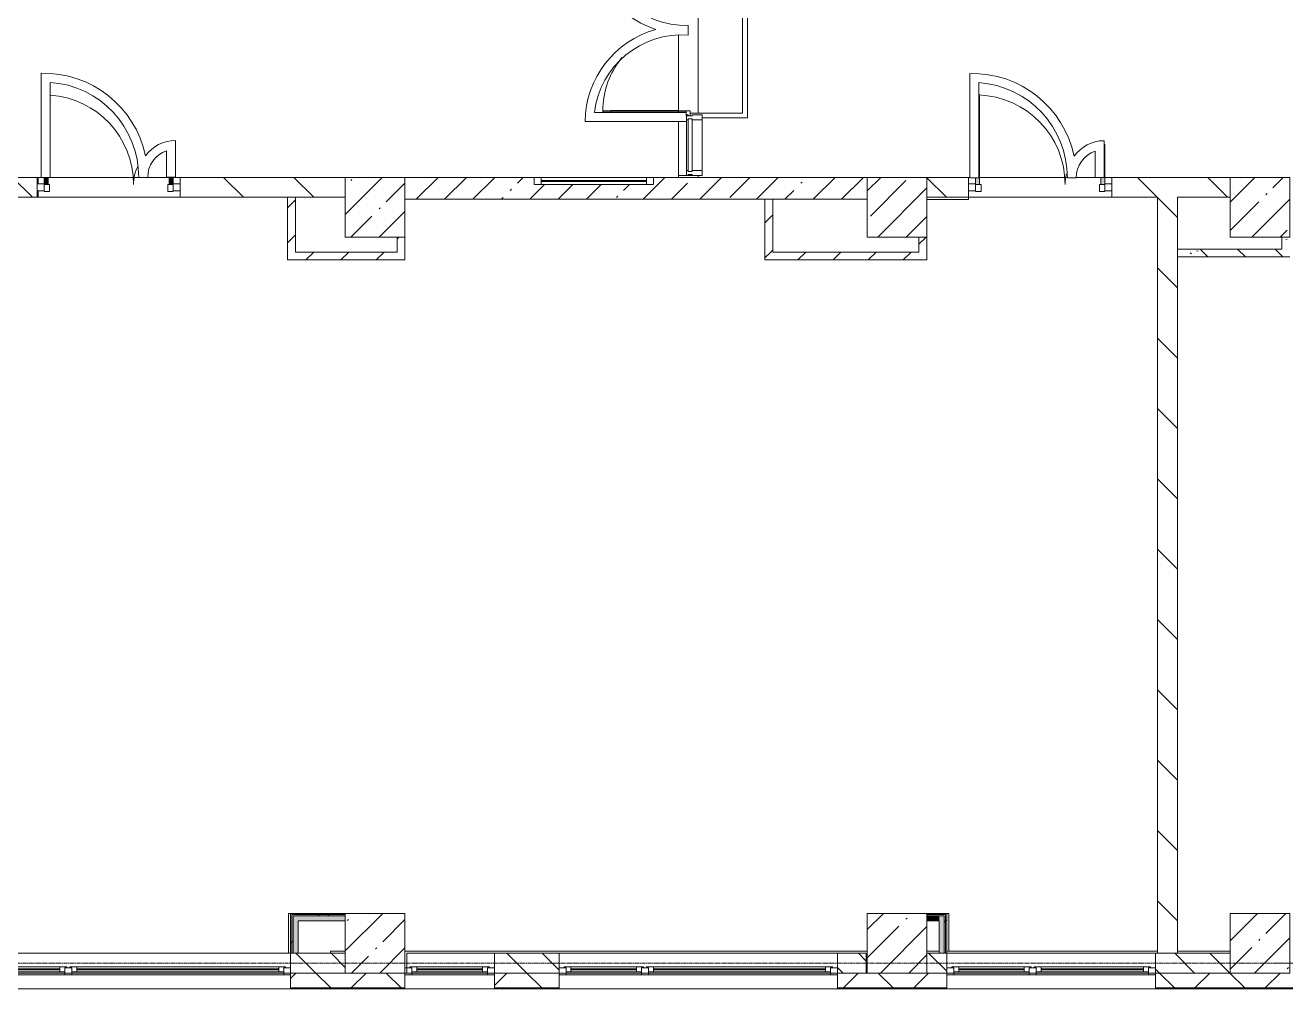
# Model space of a CAD drawing. Header units: millimetres. Extents: x 34897 to 231692, y -8553 to 29000.
# Drawn here: x 118122 to 130802, y -258 to 9430 of the extents above; entities that cross this region are included whole.
import ezdxf

# ---------------------------------------------------------------- set-up
doc = ezdxf.new("R2010")
doc.units = ezdxf.units.MM
doc.linetypes.add('Осевая', pattern=[31.75, 6.35, -4.7625, 15.875, -4.7625])
for name, color, linetype, lineweight, true_color in [('A-DETL-GENF-3', 7, 'Continuous', 5, 0xe2e2e2), ('A-DETL-GENF-4', 7, 'Continuous', 5, 0xaaaaaa), ('A-DOOR-1', 7, 'Continuous', 5, 0xaaaaaa), ('A-DOOR-2', 7, 'Continuous', 5, 0xe2e2e2), ('A-FLOR-1', 7, 'Continuous', 5, 0xaaaaaa), ('I-WALL-2', 7, 'Continuous', 5, 0xe7e7e7), ('I-WALL-3', 7, 'Continuous', 9, 0xe7e7e7), ('I-WALL-6', 7, 'Continuous', 5, 0x787878)]:
    doc.layers.add(name, color=color, linetype=linetype, lineweight=lineweight, true_color=true_color)
for name, color, linetype, lineweight in [('A-GLAZ-2', 7, 'Continuous', 5), ('A-GLAZ-CURT-2', 7, 'Continuous', 5), ('A-GLAZ-CWMG-2', 7, 'Continuous', 5), ('A-WALL', 7, 'Continuous', 9), ('A-WALL-3', 7, 'Continuous', 5), ('I-WALL-4', 7, 'Continuous', 5), ('S-COLS-3', 7, 'Continuous', 5), ('Оси', 7, 'Continuous', 9), ('Оси-2', 7, 'Осевая', 9)]:
    doc.layers.add(name, color=color, linetype=linetype, lineweight=lineweight)
pattern_1 = [(135, (104681.5, 0), (-353.553, -353.553), [])]
pattern_2 = [(45, (104681.52, 0), (-176.7767, 176.7767), [])]
pattern_3 = [(135, (104681.52, 0), (-176.7767, -176.7767), [])]
pattern_4 = [(45, (104681.5, 0), (-285.123, 285.123), []), (45, (104966.64, 0), (-285.123, 285.123), [504.031, -100.806, 16.764, -84.042])]
pattern_5 = [(135, (104681.5, 0), (-377.171, -377.171), [533.4, -88.9, 17.78, -88.9]), (135, (104681.5, 376.94), (-377.171, -377.171), []), (50, (104681.5, 0), (637.645, -55.787), [66.675, -733.425]), (355, (104681.5, 0), (-123.35, 668.7), [53.34, -586.74]), (100.451, (104734.65, -4.65), (514.299, 612.908), [56.665, -623.315]), (46.184, (104681.5, 177.8), (948.776, -147.15), [100.012, -1100.137]), (96.636, (104760.6, 165.5), (830.91, 865.997), [84.998, -934.973]), (351.184, (104681.5, 177.8), (830.918, 865.988), [80.01, -880.11]), (21, (104770.4, 133.35), (530.651, -357.928), [66.675, -733.425]), (326, (104770.4, 133.35), (216.308, 644.658), [53.34, -586.74]), (71.451, (104814.64, 103.5), (746.96, 286.724), [56.665, -623.315]), (37.5, (104681.52, 0), (10.8105, 295.9426), [16.764, -562.864, 16.764, -578.866, -588.962]), (37.5, (104681.52, 0), (10.8105, 295.9426), [-1175.258, 16.764, -572.198]), (7.5, (104681.52, 0), (233.869, 350.6318), [16.764, -322.834, 16.764, -549.529, -224.472]), (7.5, (104681.52, 0), (233.869, 350.6318), [-905.891, 16.764, -207.708]), (327.5, (104483.27, 0), (474.5678, -20.0513), [16.764, -205.486, 16.764, -676.656, -920.115]), (327.5, (104483.27, 0), (474.5678, -20.0513), [-915.67, 16.764, -903.351]), (317.5, (104394.37, 0), (518.452, 88.9934), [16.764, -272.161, 16.764, -443.738, -653.415]), (317.5, (104394.37, 0), (518.452, 88.9934), [-749.427, 16.764, -636.651])]
pattern_6 = [(45, (104681.5, 0), (-530.33, 530.33), []), (135, (104681.5, 0), (-530.33, -530.33), [])]

# ---------------------------------------------------------------- blocks, each defined once
blk = doc.blocks.new('BSC_Колонна _Прямоугольная - 600х600-V48-2_10_2_птичка')
at = {"layer": 'S-COLS-3'}
h = blk.add_hatch(dxfattribs=at)
h.set_pattern_fill('FP_80', color=256, style=0, pattern_type=2)
h.set_pattern_definition([(45, (-25860, -200), (-285.123, 285.123), []), (45, (-25574.88, -200), (-285.123, 285.123), [504.031, -100.806, 16.764, -84.042])])
h.paths.add_polyline_path([(-105, -300), (300, -300), (300, 300), (-300, 300), (-300, -300)])
for p, q in [((300, 300), (-300, 300)), ((-300, 300), (-300, -300)), ((300, -300), (300, 300)), ((-300, -300), (300, -300))]:
    blk.add_line(p, q, dxfattribs=at)
blk = doc.blocks.new('BSC_Колонна _Прямоугольная - 600х600-V61-2_10_2_птичка')
at = {"layer": 'S-COLS-3'}
h = blk.add_hatch(dxfattribs=at)
h.set_pattern_fill('FP_97', color=256, style=0, pattern_type=2)
h.set_pattern_definition([(45, (-25860, -7600), (-285.123, 285.123), []), (45, (-25574.88, -7600), (-285.123, 285.123), [504.031, -100.806, 16.764, -84.042])])
h.paths.add_polyline_path([(-300, -300), (300, -300), (300, 300), (-300, 300), (-300, 150)])
for p, q in [((300, 300), (-300, 300)), ((-300, 300), (-300, -300)), ((300, -300), (300, 300)), ((-300, -300), (300, -300))]:
    blk.add_line(p, q, dxfattribs=at)
blk = doc.blocks.new('120_Окно_СКБ_2Ст - 120_Окно_СКБ_2Ст 2800х2500_створка_-22445922-2_10_2_птичка')
at = {"layer": 'A-GLAZ-2'}
for p, q in [((-1400, -127), (-1400, -57)), ((-1400, -57), (-1330, -57)), ((1400, -57), (-1400, -57)), ((-1330, -57), (-1330, -127)), ((500, -87), (-1330, -87)), ((-1330, -87), (-1330, -127)), ((-1280, -137), (-1280, -87)), ((-1280, -107), (450, -107)), ((450, -117), (-1280, -117)), ((450, -137), (450, -87)), ((500, -127), (500, -57)), ((500, -57), (570, -57)), ((500, -127), (500, -87)), ((570, -57), (570, -127)), ((1330, -87), (570, -87)), ((570, -87), (570, -127)), ((620, -137), (620, -87)), ((620, -107), (1280, -107)), ((1280, -117), (620, -117)), ((1280, -137), (1280, -87)), ((1330, -127), (1330, -57)), ((1330, -57), (1400, -57)), ((1330, -127), (1330, -87)), ((1400, -57), (1400, -127)), ((-1330, -127), (-1400, -127)), ((-1400, -127), (-1350, -127)), ((-1330, -127), (-1350, -127)), ((-1350, -127), (-1350, -137)), ((-1350, -137), (520, -137)), ((520, -137), (-1350, -137)), ((570, -127), (500, -127)), ((520, -127), (500, -127)), ((520, -127), (550, -127)), ((520, -137), (520, -127)), ((570, -127), (550, -127)), ((550, -127), (550, -137)), ((550, -137), (1350, -137)), ((1350, -137), (550, -137)), ((1400, -127), (1330, -127)), ((1350, -127), (1330, -127)), ((1350, -127), (1400, -127)), ((1350, -137), (1350, -127))]:
    blk.add_line(p, q, dxfattribs=at)
blk = doc.blocks.new('120_Окно_СКБ_2Ст - 120_Окно_СКБ_2Ст 3100х2500 _мал_створка слева_ 2-22446355-2_10_2_птичка')
at = {"layer": 'A-GLAZ-2'}
for p, q in [((-1550, -127), (-1550, -57)), ((-1550, -57), (-1480, -57)), ((1550, -57), (-1550, -57)), ((-1480, -57), (-1480, -127)), ((650, -87), (-1480, -87)), ((-1480, -87), (-1480, -127)), ((-1430, -137), (-1430, -87)), ((-1430, -107), (600, -107)), ((600, -117), (-1430, -117)), ((600, -137), (600, -87)), ((650, -127), (650, -57)), ((650, -57), (720, -57)), ((650, -127), (650, -87)), ((720, -57), (720, -127)), ((1480, -87), (720, -87)), ((720, -87), (720, -127)), ((770, -137), (770, -87)), ((770, -107), (1430, -107)), ((1430, -117), (770, -117)), ((1430, -137), (1430, -87)), ((1480, -127), (1480, -57)), ((1480, -57), (1550, -57)), ((1480, -127), (1480, -87)), ((1550, -57), (1550, -127)), ((-1480, -127), (-1550, -127)), ((-1550, -127), (-1500, -127)), ((-1480, -127), (-1500, -127)), ((-1500, -127), (-1500, -137)), ((-1500, -137), (670, -137)), ((670, -137), (-1500, -137)), ((720, -127), (650, -127)), ((670, -127), (650, -127)), ((670, -127), (700, -127)), ((670, -137), (670, -127)), ((720, -127), (700, -127)), ((700, -127), (700, -137)), ((700, -137), (1500, -137)), ((1500, -137), (700, -137)), ((1550, -127), (1480, -127)), ((1500, -127), (1480, -127)), ((1500, -127), (1550, -127)), ((1500, -137), (1500, -127))]:
    blk.add_line(p, q, dxfattribs=at)
blk = doc.blocks.new('120_Окно_СКБ_1Ст - 120_Окно_СКБ_1Ст 900х2500_h_-V91-2_10_2_птичка')
at = {"layer": 'A-GLAZ-2'}
for p, q in [((-450, -127), (-450, -57)), ((-450, -57), (-380, -57)), ((450, -57), (-450, -57)), ((-380, -57), (-380, -127)), ((380, -87), (-380, -87)), ((-380, -87), (-380, -127)), ((-330, -137), (-330, -87)), ((-330, -107), (330, -107)), ((330, -117), (-330, -117)), ((330, -137), (330, -87)), ((380, -127), (380, -57)), ((380, -57), (450, -57)), ((380, -127), (380, -87)), ((450, -57), (450, -127)), ((-380, -127), (-450, -127)), ((-450, -127), (-400, -127)), ((-380, -127), (-400, -127)), ((-400, -127), (-400, -137)), ((-400, -137), (400, -137)), ((400, -137), (-400, -137)), ((450, -127), (380, -127)), ((400, -127), (380, -127)), ((400, -127), (450, -127)), ((400, -137), (400, -127))]:
    blk.add_line(p, q, dxfattribs=at)
blk = doc.blocks.new('120_Окно_СКБ_2Ст - 120_Окно_СКБ_2Ст 2100х2400 _мал створка справа_-22446225-2_10_2_птичка')
at = {"layer": 'A-GLAZ-2'}
for p, q in [((-1050, -127), (-1050, -57)), ((-1050, -57), (-980, -57)), ((1050, -57), (-1050, -57)), ((-980, -57), (-980, -127)), ((150, -87), (-980, -87)), ((-980, -87), (-980, -127)), ((-930, -137), (-930, -87)), ((-930, -107), (100, -107)), ((100, -117), (-930, -117)), ((100, -137), (100, -87)), ((150, -127), (150, -57)), ((150, -57), (220, -57)), ((150, -127), (150, -87)), ((220, -57), (220, -127)), ((980, -87), (220, -87)), ((220, -87), (220, -127)), ((270, -137), (270, -87)), ((270, -107), (930, -107)), ((930, -117), (270, -117)), ((930, -137), (930, -87)), ((980, -127), (980, -57)), ((980, -57), (1050, -57)), ((980, -127), (980, -87)), ((1050, -57), (1050, -127)), ((-980, -127), (-1050, -127)), ((-1050, -127), (-1000, -127)), ((-980, -127), (-1000, -127)), ((-1000, -127), (-1000, -137)), ((-1000, -137), (170, -137)), ((170, -137), (-1000, -137)), ((220, -127), (150, -127)), ((170, -127), (150, -127)), ((170, -127), (200, -127)), ((170, -137), (170, -127)), ((220, -127), (200, -127)), ((200, -127), (200, -137)), ((200, -137), (1000, -137)), ((1000, -137), (200, -137)), ((1050, -127), (980, -127)), ((1000, -127), (980, -127)), ((1000, -127), (1050, -127)), ((1000, -137), (1000, -127))]:
    blk.add_line(p, q, dxfattribs=at)
blk = doc.blocks.new('BSC_Колонна _Прямоугольная - 600х600-V155-2_10_2_птичка')
at = {"layer": 'S-COLS-3'}
h = blk.add_hatch(dxfattribs=at)
h.set_pattern_fill('FP_185', color=256, style=0, pattern_type=2)
h.set_pattern_definition([(45, (-22210, -7600), (-285.123, 285.123), []), (45, (-21924.88, -7600), (-285.123, 285.123), [504.031, -100.806, 16.764, -84.042])])
h.paths.add_polyline_path([(-300, -300), (300, -300), (300, 300), (-300, 300)])
for p, q in [((300, 300), (-300, 300)), ((-300, 300), (-300, -300)), ((300, -300), (300, 300)), ((-300, -300), (300, -300))]:
    blk.add_line(p, q, dxfattribs=at)
blk = doc.blocks.new('BSC_Колонна _Прямоугольная - 600х600-V156-2_10_2_птичка')
at = {"layer": 'S-COLS-3'}
h = blk.add_hatch(dxfattribs=at)
h.set_pattern_fill('FP_186', color=256, style=0, pattern_type=2)
h.set_pattern_definition([(45, (-22210, -200), (-285.123, 285.123), []), (45, (-21924.88, -200), (-285.123, 285.123), [504.031, -100.806, 16.764, -84.042])])
h.paths.add_polyline_path([(-165, -300), (300, -300), (300, 300), (-300, 300), (-300, -300)])
for p, q in [((300, 300), (-300, 300)), ((-300, 300), (-300, -300)), ((300, -300), (300, 300)), ((-300, -300), (300, -300))]:
    blk.add_line(p, q, dxfattribs=at)
blk = doc.blocks.new('BSC_Колонна _Прямоугольная - 600х600-V167-2_10_2_птичка')
at = {"layer": 'S-COLS-3'}
h = blk.add_hatch(dxfattribs=at)
h.set_pattern_fill('FP_196', color=256, style=0, pattern_type=2)
h.set_pattern_definition([(45, (-16960, -7600), (-285.123, 285.123), []), (45, (-16674.88, -7600), (-285.123, 285.123), [504.031, -100.806, 16.764, -84.042])])
h.paths.add_polyline_path([(-300, -300), (300, -300), (300, 300), (-300, 300), (-300, 150)])
for p, q in [((300, 300), (-300, 300)), ((-300, 300), (-300, -300)), ((300, -300), (300, 300)), ((-300, -300), (300, -300))]:
    blk.add_line(p, q, dxfattribs=at)
blk = doc.blocks.new('Прямоугольный импост - 50 x 70 мм-31927764-2_10_2_птичка')
at = {"layer": 'A-GLAZ-CWMG-2'}
for p, q in [((-70, 35), (0, 35)), ((-70, -35), (-70, 35)), ((0, 35), (0, -35)), ((0, -35), (-70, -35))]:
    blk.add_line(p, q, dxfattribs=at)
blk = doc.blocks.new('Дверь_Витражная_остекление_ - ДВН_ДАО_Главный вход_1200 в свету Д-22 _п_-31928779-2_10_2_птичка')
at = {"layer": 'A-DOOR-2'}
for points in [[(-610, 30), (-610, 100), (-650, 100), (-650, 30)], [(650, 30), (650, 103), (610, 103), (610, 30)]]:
    blk.add_hatch(color=256, dxfattribs=at).paths.add_polyline_path(points)
at = {"layer": 'A-DETL-GENF-4'}
for p, q in [((-650, 100), (-650, 35)), ((-650, 30), (-610, 30)), ((-595, 30), (-650, 30)), ((-610, 30), (-610, 100)), ((-595, -40), (-595, 30)), ((595, -40), (595, 30)), ((595, 30), (650, 30)), ((610, 103), (610, 30)), ((610, 30), (650, 30)), ((650, 35), (650, 103)), ((-650, -40), (-595, -40)), ((650, -40), (595, -40))]:
    blk.add_line(p, q, dxfattribs=at)
at = {"layer": 'A-DOOR-1'}
for p, q in [((-650, 100), (-650, 35)), ((650, 103), (650, 35))]:
    blk.add_line(p, q, dxfattribs=at)
for centre, radius, start, end in [((-650, 30), 900, 360, 86.0972), ((650, 30), 400, 153.3442, 180)]:
    blk.add_arc(centre, radius, start, end, dxfattribs=at)
blk = doc.blocks.new('Прямоугольный импост - 50 x 70 мм-31701779-2_10_2_птичка')
at = {"layer": 'A-GLAZ-CWMG-2'}
for p, q in [((0, 35), (-70, 35)), ((-70, 35), (-70, -35)), ((0, -35), (0, 35)), ((-70, -35), (0, -35))]:
    blk.add_line(p, q, dxfattribs=at)
blk = doc.blocks.new('Дверь_Витражная_остекление_ - ДВН_ДАО_Главный вход_1200 в свету Д-22 _п_-V196-2_10_2_птичка')
at = {"layer": 'A-DOOR-2'}
for points in [[(-619, 30), (-610, 30), (-610, 930), (-619, 930), (-619, 97), (-650, 97), (-650, 30)], [(642, 30), (650, 35), (650, 430), (642, 430), (642, 100), (610, 100), (610, 30)]]:
    blk.add_hatch(color=256, dxfattribs=at).paths.add_polyline_path(points)
at = {"layer": 'A-DETL-GENF-4'}
for p, q in [((-610, 930), (-619, 930)), ((-610, 30), (-610, 930)), ((650, 430), (642, 430)), ((650, 35), (650, 430)), ((-650, 97), (-650, 35)), ((-650, 30), (-610, 30)), ((-595, 30), (-650, 30)), ((-595, -40), (-595, 30)), ((595, -40), (595, 30)), ((595, 30), (650, 30)), ((610, 100), (610, 30)), ((610, 30), (650, 30)), ((-650, -40), (-595, -40)), ((650, -40), (595, -40))]:
    blk.add_line(p, q, dxfattribs=at)
at = {"layer": 'A-DOOR-1'}
for p, q in [((650, 430), (650, 35)), ((-650, 97), (-650, 35))]:
    blk.add_line(p, q, dxfattribs=at)
for centre, radius, start, end in [((-650, 30), 900, 360, 87.9985), ((650, 30), 400, 90, 91.1759), ((650, 30), 400, 164.4599, 180)]:
    blk.add_arc(centre, radius, start, end, dxfattribs=at)
blk = doc.blocks.new('Прямоугольный импост - Импост структурный с накладкой - 160мм Темный-30756008-2_10_2_птичка')
at = {"layer": 'A-GLAZ-CWMG-2'}
for p, q in [((-50, 0), (-50, 17)), ((-50, 17), (0, 17)), ((-40, 0), (-50, 0)), ((-40, -40), (-40, 0)), ((0, 0), (-10, 0)), ((-10, 0), (-10, -40)), ((0, 17), (0, 0)), ((-50, -140), (-50, -40)), ((-50, -40), (-40, -40)), ((-10, -40), (0, -40)), ((0, -40), (0, -140)), ((0, -140), (-50, -140))]:
    blk.add_line(p, q, dxfattribs=at)
blk = doc.blocks.new('Системная панель - Стекло - 40мм-32387061-2_10_2_птичка')
at = {"layer": 'A-GLAZ-CURT-2'}
for p, q in [((265, 40), (-265, 40)), ((-265, 40), (-265, 0)), ((-265, 0), (265, 0)), ((265, 0), (265, 40))]:
    blk.add_line(p, q, dxfattribs=at)
blk = doc.blocks.new('Прямоугольный импост - Импост структурный с накладкой - 160мм Темный-32387059-2_10_2_птичка')
at = {"layer": 'A-GLAZ-CWMG-2'}
for p, q in [((20093, 7970), (20093, 8480)), ((20250, 7970), (20250, 8480))]:
    blk.add_line(p, q, dxfattribs=at)
blk = doc.blocks.new('Прямоугольный импост - Импост структурный с накладкой - 160мм Темный-30755591-2_10_2_птичка')
at = {"layer": 'A-GLAZ-CWMG-2'}
for p, q in [((-25, 0), (-25, 17)), ((-25, 17), (25, 17)), ((-15, 0), (-25, 0)), ((-15, -40), (-15, 0)), ((25, 0), (15, 0)), ((15, 0), (15, -40)), ((25, 17), (25, 0)), ((-25, -140), (-25, -40)), ((-25, -40), (-15, -40)), ((15, -40), (25, -40)), ((25, -40), (25, -140)), ((25, -140), (-25, -140))]:
    blk.add_line(p, q, dxfattribs=at)
blk = doc.blocks.new('Дверь_Витражная_остекление_ - ВВ-16 остекление-32390142-2_10_2_птичка')
at = {"layer": 'A-DETL-GENF-3'}
for points in [[(-788, -20), (-833, -20), (-833, -845), (-788, -845), (-788, -56)], [(850, -860), (850, -20), (837, -20), (837, -860)]]:
    blk.add_hatch(color=256, dxfattribs=at).paths.add_polyline_path(points)
at = {"layer": 'A-DETL-GENF-4'}
for p, q in [((-788, -20), (-833, -20)), ((-833, -845), (-833, -20)), ((-788, -20), (-833, -20)), ((-833, -20), (-833, -845)), ((-833, -100), (-788, -100)), ((-823, -765), (-823, -100)), ((-788, -845), (-788, -20)), ((-788, -845), (-788, -20)), ((-779, -765), (-779, -100)), ((829, -780), (829, -100)), ((837, -860), (837, -20)), ((837, -20), (837, -860)), ((850, -100), (837, -100)), ((-833, -765), (-788, -765)), ((-833, -845), (-788, -845)), ((-833, -845), (-788, -845)), ((850, -780), (837, -780)), ((850, -860), (837, -860)), ((837, -860), (850, -860))]:
    blk.add_line(p, q, dxfattribs=at)
at = {"layer": 'A-DOOR-1'}
for p, q in [((-883, 20), (-833, 20)), ((-883, -20), (-883, 20)), ((-833, 20), (-833, -20)), ((833, 20), (883, 20)), ((833, -20), (833, 20)), ((883, 20), (883, -20)), ((-833, -20), (-883, -20)), ((-833, -845), (-833, -20)), ((833, -860), (833, -20)), ((883, -20), (833, -20))]:
    blk.add_line(p, q, dxfattribs=at)
for centre, radius, start, end in [((-833, -20), 825, 329.8094, 332.2043), ((-833, -20), 825, 270, 322.6078), ((833, -20), 840, 230.3386, 232.9926), ((833, -20), 840, 234.0758, 270)]:
    blk.add_arc(centre, radius, start, end, dxfattribs=at)
blk = doc.blocks.new('120_Окно_СКБ_1Ст - 120_Окно_СКБ_1Ст 400х1200 EI30-V212-2_10_2_птичка')
at = {"layer": 'A-GLAZ-2'}
for p, q in [((-600, 40), (-600, 110)), ((-600, 110), (-530, 110)), ((600, 110), (-600, 110)), ((-530, 40), (-600, 40)), ((-600, 40), (600, 40)), ((-530, 110), (-530, 40)), ((530, 80), (-530, 80)), ((530, 70), (-530, 70)), ((530, 40), (530, 110)), ((530, 110), (600, 110)), ((600, 40), (530, 40)), ((600, 110), (600, 40))]:
    blk.add_line(p, q, dxfattribs=at)

msp = doc.modelspace()

# ---------------------------------------------------------------- hatches: boundary and pattern name
at = {"layer": 'A-WALL-3'}
h = msp.add_hatch(dxfattribs=at)
h.set_pattern_fill('FP_103', color=256, style=0, pattern_type=2)
h.set_pattern_definition(pattern_3)
h.paths.add_polyline_path([(121161.2, -100), (121341.5, -100), (121341.5, 100), (120791.5, 100), (120791.5, -100)])
h.paths.add_polyline_path([(117691.5, -100), (117691.5, 100), (117441.5, 100), (117441.5, -100), (117451.1, -100)])
h = msp.add_hatch(dxfattribs=at)
h.set_pattern_fill('FP_103', color=256, style=0, pattern_type=2)
h.set_pattern_definition(pattern_3)
h.paths.add_polyline_path([(126581.5, -100), (126581.5, 100), (126291.5, 100), (126291.5, -100)])
h.paths.add_polyline_path([(123491.5, -100), (123491.5, 100), (122841.5, 100), (122841.5, -100), (123016.2, -100)])
h = msp.add_hatch(dxfattribs=at)
h.set_pattern_fill('FP_103', color=256, style=0, pattern_type=2)
h.set_pattern_definition(pattern_3)
h.paths.add_polyline_path([(129491.5, -100), (130241.5, -100), (130241.5, 100), (129491.5, 100)])
h.paths.add_polyline_path([(127191.5, -100), (127391.5, -100), (127391.5, 100), (127191.5, 100)])
h = msp.add_hatch(dxfattribs=at)
h.set_pattern_fill('FP_93', color=256, style=0, pattern_type=2)
h.set_pattern_definition([(45, (104681.5, 0), (-353.5534, 353.5534), []), (135, (104681.5, 0), (-353.5534, -353.5534), [])])
h.paths.add_polyline_path([(137691.5, -250), (138551.5, -250), (138551.5, -100), (137691.5, -100)])
h.paths.add_polyline_path([(143441.5, -250), (143441.5, -100), (142671.5, -100), (142671.5, -250), (143421.7, -250)])
h.paths.add_polyline_path([(135591.5, -250), (135591.5, -100), (133891.3, -100), (133891.3, -250), (135537.7, -250)])
h.paths.add_polyline_path([(139451.5, -250), (140571.5, -250), (140571.5, -100), (139451.5, -100)])
h.paths.add_polyline_path([(131091.3, -250), (131091.3, -100), (129491.5, -100), (129491.5, -250), (130900.1, -250)])
h.paths.add_polyline_path([(123016.2, -250), (123491.5, -250), (123491.5, -100), (122841.5, -100), (122841.5, -250)])
h.paths.add_polyline_path([(126291.5, -250), (127391.5, -250), (127391.5, -100), (126291.5, -100)])
h.paths.add_polyline_path([(121624.9, -250), (121941.5, -250), (121941.5, -100), (120791.5, -100), (120791.5, -250), (121161.2, -250)])
h.paths.add_polyline_path([(117691.5, -250), (117691.5, -100), (116341.5, -100), (116341.5, -250), (117451.1, -250)])
h.paths.add_polyline_path([(112813.5, -250), (113241.5, -250), (113241.5, -100), (109311.5, -100), (109311.5, -250), (111886, -250)])
h.paths.add_polyline_path([(108411.5, -250), (108411.5, -100), (104421.5, -100), (104421.5, -250), (108175.9, -250)])
at = {"layer": 'I-WALL-2'}
for points in [[(121341.5, 425), (121341.5, 475), (120866.5, 475), (120866.5, 425), (121161.2, 425)], [(127316.5, 425), (127316.5, 475), (127191.5, 475), (127191.5, 425)], [(127316.5, 100), (127366.5, 100), (127366.5, 475), (127316.5, 475), (127316.5, 230.5)]]:
    msp.add_hatch(color=256, dxfattribs=at).paths.add_polyline_path(points)
at = {"layer": 'I-WALL-3'}
msp.add_hatch(color=256, dxfattribs=at).paths.add_polyline_path([(120816.5, 100), (120866.5, 100), (120866.5, 475), (120816.5, 475), (120816.5, 230.5)])
at = {"layer": 'I-WALL-4'}
h = msp.add_hatch(dxfattribs=at)
h.set_pattern_fill('FP_104', color=256, style=0, pattern_type=2)
h.set_pattern_definition(pattern_1)
h.paths.add_polyline_path([(114668.5, 7700), (116841.5, 7700), (116841.5, 7900), (116141.5, 7900), (116141.5, 7830), (115341.5, 7830), (115341.5, 7900), (112941.5, 7900), (112941.5, 7700), (113741, 7700)])
h.paths.add_polyline_path([(117451.1, 7700), (118241.4, 7700), (118241.4, 7900), (117441.5, 7900), (117441.5, 7700)])
h.paths.add_polyline_path([(111211.5, 7700), (112341.5, 7700), (112341.5, 7900), (111211.5, 7900), (111211.5, 7750.3)])
h.paths.add_polyline_path([(121341.5, 7700), (121341.5, 7900), (119681.4, 7900), (119681.4, 7700), (120841.5, 7700)])
h.paths.add_polyline_path([(108411.5, 7700), (108711.5, 7700), (108711.5, 7900), (108411.5, 7900), (108411.5, 7750.3)])
h = msp.add_hatch(dxfattribs=at)
h.set_pattern_fill('FP_101', color=256, style=0, pattern_type=2)
h.set_pattern_definition(pattern_4)
h.paths.add_polyline_path([(126591.5, 7680), (126591.5, 7900), (124441.5, 7900), (124441.5, 7830), (123241.5, 7830), (123241.5, 7900), (121941.5, 7900), (121941.5, 7680), (125798.8, 7680)])
h = msp.add_hatch(dxfattribs=at)
h.set_pattern_fill('FP_104', color=256, style=0, pattern_type=2)
h.set_pattern_definition(pattern_1)
h.paths.add_polyline_path([(129508.9, 7700), (130241.5, 7700), (130241.5, 7900), (129051.5, 7900), (129051.5, 7700)])
h.paths.add_polyline_path([(127191.5, 7700), (127611.5, 7700), (127611.5, 7900), (127191.5, 7900)])
h = msp.add_hatch(dxfattribs=at)
h.set_pattern_fill('FP_105', color=256, style=0, pattern_type=2)
h.set_pattern_definition(pattern_2)
h.paths.add_polyline_path([(120841.5, 7070), (120841.5, 7700), (120761.5, 7700), (120761.5, 7070)])
h = msp.add_hatch(dxfattribs=at)
h.set_pattern_fill('FP_105', color=256, style=0, pattern_type=2)
h.set_pattern_definition(pattern_2)
h.paths.add_polyline_path([(125641.5, 7150), (125641.5, 7680), (125561.5, 7680), (125561.5, 7150)])
h = msp.add_hatch(dxfattribs=at)
h.set_pattern_fill('FP_104', color=256, style=0, pattern_type=2)
h.set_pattern_definition(pattern_1)
h.paths.add_polyline_path([(129711.5, 100), (129711.5, 7700), (129511.5, 7700), (129511.5, 100)])
h = msp.add_hatch(dxfattribs=at)
h.set_pattern_fill('FP_105', color=256, style=0, pattern_type=2)
h.set_pattern_definition(pattern_2)
h.paths.add_polyline_path([(121941.5, 7150), (121941.5, 7300), (121861.5, 7300), (121861.5, 7150)])
h = msp.add_hatch(dxfattribs=at)
h.set_pattern_fill('FP_105', color=256, style=0, pattern_type=2)
h.set_pattern_definition(pattern_2)
h.paths.add_polyline_path([(127191.5, 7070), (127191.5, 7300), (127111.5, 7300), (127111.5, 7070)])
h = msp.add_hatch(dxfattribs=at)
h.set_pattern_fill('FP_105', color=256, style=0, pattern_type=2)
h.set_pattern_definition(pattern_2)
h.paths.add_polyline_path([(120841.5, 7070), (121941.5, 7070), (121941.5, 7150), (120841.5, 7150)])
h = msp.add_hatch(dxfattribs=at)
h.set_pattern_fill('FP_105', color=256, style=0, pattern_type=2)
h.set_pattern_definition(pattern_2)
h.paths.add_polyline_path([(127111.5, 7070), (127111.5, 7150), (125561.5, 7150), (125561.5, 7070), (125798.8, 7070)])
h = msp.add_hatch(dxfattribs=at)
h.set_pattern_fill('FP_205', color=256, style=0, pattern_type=2)
h.set_pattern_definition(pattern_6)
h.paths.add_polyline_path([(120791.5, 100), (120804, 100), (120804, 500), (120791.5, 500), (120791.5, 230.5)])
h = msp.add_hatch(dxfattribs=at)
h.set_pattern_fill('FP_205', color=256, style=0, pattern_type=2)
h.set_pattern_definition(pattern_6)
h.paths.add_polyline_path([(120804, 487.5), (121341.5, 487.5), (121341.5, 500), (120804, 500)])
h = msp.add_hatch(dxfattribs=at)
h.set_pattern_fill('FP_205', color=256, style=0, pattern_type=2)
h.set_pattern_definition(pattern_6)
h.paths.add_polyline_path([(120804, 100), (120816.5, 100), (120816.5, 487.5), (120804, 487.5), (120804, 230.5)])
h = msp.add_hatch(dxfattribs=at)
h.set_pattern_fill('FP_205', color=256, style=0, pattern_type=2)
h.set_pattern_definition(pattern_6)
h.paths.add_polyline_path([(120816.5, 475), (121341.5, 475), (121341.5, 487.5), (120816.5, 487.5)])
h = msp.add_hatch(dxfattribs=at)
h.set_pattern_fill('FP_205', color=256, style=0, pattern_type=2)
h.set_pattern_definition(pattern_6)
h.paths.add_polyline_path([(127366.5, 100), (127379, 100), (127379, 487.5), (127366.5, 487.5), (127366.5, 230.5)])
h = msp.add_hatch(dxfattribs=at)
h.set_pattern_fill('FP_205', color=256, style=0, pattern_type=2)
h.set_pattern_definition(pattern_6)
h.paths.add_polyline_path([(127379, 100), (127391.5, 100), (127391.5, 500), (127379, 500), (127379, 230.5)])
at = {"layer": 'I-WALL-6'}
h = msp.add_hatch(dxfattribs=at)
h.set_pattern_fill('FP_114', color=256, style=0, pattern_type=2)
h.set_pattern_definition(pattern_5)
h.paths.add_polyline_path([(130841.5, 7100), (130841.5, 7300), (130761.5, 7300), (130761.5, 7100)])
h = msp.add_hatch(dxfattribs=at)
h.set_pattern_fill('FP_114', color=256, style=0, pattern_type=2)
h.set_pattern_definition(pattern_5)
h.paths.add_polyline_path([(130761.5, 7100), (130761.5, 7180), (129711.5, 7180), (129711.5, 7100), (130436.4, 7100)])
at = {"layer": 'S-COLS-3'}
h = msp.add_hatch(dxfattribs=at)
h.set_pattern_fill('FP_101', color=256, style=0, pattern_type=2)
h.set_pattern_definition(pattern_4)
h.paths.add_polyline_path([(121341.5, -100), (121941.5, -100), (121941.5, 500), (121341.5, 500), (121341.5, 230.5)])

# ---------------------------------------------------------------- linework, layer by layer
at = {"layer": 'A-FLOR-1'}
for p, q in [((125336.5, 10278.9), (125336.5, 8547.4)), ((125386.5, 8497.4), (125386.5, 10328.9)), ((124791.5, 9329.4), (124791.5, 9428.1)), ((118281.7, 8947.6), (118281.7, 7900)), ((127622.4, 8944.6), (127622.4, 7897)), ((118371.7, 7900), (118371.7, 8855.9)), ((127712.4, 7897), (127712.4, 8852.9)), ((124771.5, 8553), (123848.8, 8553)), ((125336.5, 8547.4), (124811.5, 8547.4)), ((124931.5, 8497.4), (125386.5, 8497.4)), ((123753.2, 8463), (124774.5, 8463)), ((119632.8, 7903), (119632.8, 8272)), ((128973.5, 7900), (128973.5, 8269)), ((119542.8, 8167.1), (119542.8, 7903)), ((128883.5, 8164.1), (128883.5, 7900)), ((118241.4, 7900), (119681.4, 7900)), ((118250.8, 7900), (118250.8, 7835)), ((119542.8, 7903), (119632.8, 7903)), ((127622.7, 7900), (127611.5, 7900)), ((127622.4, 7897), (127712.4, 7897)), ((128604.5, 7897), (128694.5, 7897)), ((128694.8, 7900), (129051.5, 7900)), ((118250.8, 7765), (118250.8, 7700)), ((127611.5, 7679), (127191.5, 7679)), ((127611.5, 7700), (127611.5, 7679)), ((120771.5, 100), (120771.5, 500)), ((120771.5, 500), (120791.5, 500)), ((127391.5, 500), (127411.5, 500)), ((127411.5, 500), (127411.5, 120))]:
    msp.add_line(p, q, dxfattribs=at)
for centre, radius, start, end in [((124777.5, 10338), 1000, 178.56746, 251.86052), ((124777.5, 10338), 910, 184.09604, 270.88287), ((124722.1, 8453.1), 969, 105.31636, 179.41553), ((124722.1, 8453.1), 879, 85.47205, 173.47514), ((118308.8, 7903), 1045, 11.78406, 91.48467), ((127649.5, 7900), 1045, 11.78406, 91.48467), ((118308.8, 7903), 955, 359.82001, 86.22206), ((127649.5, 7900), 955, 359.82001, 86.22206), ((119632.8, 7903), 369, 90, 144.66492), ((128973.5, 7900), 369, 90, 144.66492), ((119632.8, 7903), 279, 108.81906, 180.6161), ((128973.5, 7900), 279, 108.81906, 180.6161)]:
    msp.add_arc(centre, radius, start, end, dxfattribs=at)
at = {"layer": 'A-WALL'}
for p, q in [((124691.5, 7900), (124891.5, 7900)), ((120841.5, 7700), (120761.5, 7700)), ((125641.5, 7680), (125561.5, 7680)), ((129711.5, 7180), (129711.5, 7100)), ((120804, 100), (120804, 487.5)), ((121341.5, 487.5), (120804, 487.5)), ((120816.5, 100), (120816.5, 475)), ((121341.5, 475), (120816.5, 475)), ((127379, 487.5), (127191.5, 487.5)), ((127366.5, 475), (127191.5, 475)), ((127366.5, 100), (127366.5, 475)), ((127379, 100), (127379, 487.5)), ((129511.5, 100), (129711.5, 100)), ((120791.5, -100), (121341.5, -100)), ((122841.5, -100), (123491.5, -100)), ((126291.5, -100), (126581.5, -100)), ((127191.5, -100), (127391.5, -100)), ((129491.5, -100), (130241.5, -100)), ((120791.5, -250), (121941.5, -250)), ((120791.5, -253), (121941.5, -253)), ((122841.5, -250), (123491.5, -250)), ((122841.5, -253), (123491.5, -253)), ((126291.5, -250), (127391.5, -250)), ((126291.5, -253), (127391.5, -253)), ((129491.5, -250), (131091.3, -250)), ((129491.5, -253), (131091.3, -253))]:
    msp.add_line(p, q, dxfattribs=at)
at = {"layer": 'A-WALL-3'}
for p, q in [((117441.5, 100), (121341.5, 100)), ((120791.5, 100), (120791.5, -258)), ((121341.5, -100), (121341.5, 100)), ((121961.5, 100), (121961.5, -100)), ((121961.5, 100), (126581.5, 100)), ((122841.5, 100), (122841.5, -258)), ((123491.5, -258), (123491.5, 100)), ((126291.5, 100), (126291.5, -258)), ((126581.5, -100), (126581.5, 100)), ((127191.5, 100), (129511.5, 100)), ((127391.5, -258), (127391.5, 100)), ((129491.5, 100), (129491.5, -258)), ((130241.5, 100), (129711.5, 100)), ((116841.5, -100), (121941.5, -100)), ((121941.5, -258), (121941.5, -100)), ((123491.5, -100), (126591.5, -100)), ((104413.5, -258), (122841.5, -258)), ((126291.5, -258), (122841.5, -258)), ((143441.5, -258), (126291.5, -258))]:
    msp.add_line(p, q, dxfattribs=at)
at = {"layer": 'I-WALL-4'}
for p, q in [((124891.5, 10275.4), (124891.5, 8547.4)), ((124691.5, 8553), (124691.5, 9331.4)), ((124691.5, 7900), (124691.5, 8463)), ((118241.4, 7900), (117441.5, 7900)), ((118241.4, 7700), (118241.4, 7900)), ((121341.5, 7900), (119681.4, 7900)), ((119681.4, 7900), (119681.4, 7700)), ((123241.5, 7900), (121941.5, 7900)), ((124691.5, 7900), (124441.5, 7900)), ((124891.5, 7920), (124691.5, 7920)), ((124891.5, 7900), (124891.5, 7920)), ((126591.5, 7900), (124891.5, 7900)), ((127611.5, 7900), (127191.5, 7900)), ((127611.5, 7700), (127611.5, 7900)), ((127712.4, 7900), (128604.4, 7900)), ((130241.5, 7900), (129051.5, 7900)), ((129051.5, 7900), (129051.5, 7700)), ((120761.5, 7700), (117441.5, 7700)), ((120761.5, 7700), (120761.5, 7070)), ((120841.5, 7700), (121341.5, 7700)), ((120841.5, 7150), (120841.5, 7700)), ((121941.5, 7680), (125561.5, 7680)), ((125561.5, 7680), (125561.5, 7070)), ((125641.5, 7150), (125641.5, 7680)), ((125641.5, 7680), (126591.5, 7680)), ((129511.5, 7700), (127191.5, 7700)), ((129511.5, 7700), (129511.5, 100)), ((129711.5, 7180), (129711.5, 7700)), ((129711.5, 7700), (130241.5, 7700)), ((121861.5, 7300), (121861.5, 7150)), ((121941.5, 7070), (121941.5, 7300)), ((127111.5, 7300), (127111.5, 7150)), ((127191.5, 7070), (127191.5, 7300)), ((130761.5, 7300), (130761.5, 7180)), ((121861.5, 7150), (120841.5, 7150)), ((127111.5, 7150), (125641.5, 7150)), ((130761.5, 7180), (129711.5, 7180)), ((120761.5, 7070), (121941.5, 7070)), ((125561.5, 7070), (127191.5, 7070)), ((129711.5, 100), (129711.5, 7100)), ((129711.5, 7100), (130841.5, 7100)), ((120791.5, 500), (120791.5, 100)), ((121341.5, 500), (120791.5, 500)), ((120866.5, 100), (120866.5, 425)), ((120866.5, 425), (121341.5, 425)), ((121341.5, 425), (121341.5, 500)), ((127391.5, 500), (127191.5, 500)), ((127191.5, 425), (127316.5, 425)), ((127316.5, 425), (127316.5, 100)), ((127391.5, 100), (127391.5, 500)), ((121191.5, 120), (121341.5, 120)), ((121191.5, 120), (121191.5, 100)), ((121941.5, 120), (126591.5, 120)), ((127191.5, 120), (127316.5, 120)), ((127390.9, 120), (129508.9, 120)), ((129711.5, 120), (130241.5, 120)), ((122841.5, -100), (121941.5, -100)), ((129491.5, -100), (127391.5, -100))]:
    msp.add_line(p, q, dxfattribs=at)
at = {"layer": 'S-COLS-3'}
for p, q in [((121941.5, 500), (121341.5, 500)), ((121341.5, 500), (121341.5, -100)), ((121941.5, -100), (121941.5, 500)), ((121341.5, -100), (121941.5, -100))]:
    msp.add_line(p, q, dxfattribs=at)
at = {"layer": 'Оси'}
msp.add_line((130671.5, 0), (143171.5, 0), dxfattribs=at)
at = {"layer": 'Оси-2'}
msp.add_line((114953.9, 0), (130671.5, 0), dxfattribs=at)

# ---------------------------------------------------------------- block references
at = {"layer": 'A-DOOR-1', "rotation": 269.9999999999998}
msp.add_blockref('Дверь_Витражная_остекление_ - ВВ-16 остекление-32390142-2_10_2_птичка', (124791.5, 9402.9), dxfattribs=at)
at = {"layer": 'A-DOOR-1'}
for name, p in [('Дверь_Витражная_остекление_ - ДВН_ДАО_Главный вход_1200 в свету Д-22 _п_-31928779-2_10_2_птичка', (118961.4, 7800)), ('Дверь_Витражная_остекление_ - ДВН_ДАО_Главный вход_1200 в свету Д-22 _п_-V196-2_10_2_птичка', (128331.5, 7800))]:
    msp.add_blockref(name, p, dxfattribs=at)
at = {"layer": 'A-GLAZ-2'}
msp.add_blockref('120_Окно_СКБ_1Ст - 120_Окно_СКБ_1Ст 400х1200 EI30-V212-2_10_2_птичка', (123841.5, 7790), dxfattribs=at)
at = {"layer": 'A-GLAZ-2', "rotation": 180}
for name, p in [('120_Окно_СКБ_2Ст - 120_Окно_СКБ_2Ст 3100х2500 _мал_створка слева_ 2-22446355-2_10_2_птичка', (119241.5, -175)), ('120_Окно_СКБ_1Ст - 120_Окно_СКБ_1Ст 900х2500_h_-V91-2_10_2_птичка', (122391.5, -175)), ('120_Окно_СКБ_2Ст - 120_Окно_СКБ_2Ст 2800х2500_створка_-22445922-2_10_2_птичка', (124891.5, -175)), ('120_Окно_СКБ_2Ст - 120_Окно_СКБ_2Ст 2100х2400 _мал створка справа_-22446225-2_10_2_птичка', (128441.5, -175))]:
    msp.add_blockref(name, p, dxfattribs=at)
at = {"layer": 'A-GLAZ-CURT-2', "rotation": 269.9999999999997}
msp.add_blockref('Системная панель - Стекло - 40мм-32387061-2_10_2_птичка', (124791.5, 8225.2), dxfattribs=at)
at = {"layer": 'A-GLAZ-CWMG-2', "extrusion": (0, 0, -1)}
for name, p, rotation in [('Прямоугольный импост - Импост структурный с накладкой - 160мм Темный-30755591-2_10_2_птичка', (-124791.5, 8505.4), 270.0000000000002), ('Прямоугольный импост - Импост структурный с накладкой - 160мм Темный-30756008-2_10_2_птичка', (-124791.5, 7920), 270.0000000000002), ('Прямоугольный импост - 50 x 70 мм-31927764-2_10_2_птичка', (-119681.4, 7800), 180), ('Прямоугольный импост - 50 x 70 мм-31927764-2_10_2_птичка', (-129051.5, 7800), 180)]:
    msp.add_blockref(name, p, dxfattribs=dict(at, rotation=rotation))
at = {"layer": 'A-GLAZ-CWMG-2'}
msp.add_blockref('Прямоугольный импост - Импост структурный с накладкой - 160мм Темный-32387059-2_10_2_птичка', (104681.5, 0), dxfattribs=at)
at = {"layer": 'A-GLAZ-CWMG-2', "rotation": 180}
for p in [(118241.4, 7800), (127611.5, 7800)]:
    msp.add_blockref('Прямоугольный импост - 50 x 70 мм-31701779-2_10_2_птичка', p, dxfattribs=at)
at = {"layer": 'S-COLS-3'}
for name, p in [('BSC_Колонна _Прямоугольная - 600х600-V167-2_10_2_птичка', (121641.5, 7600)), ('BSC_Колонна _Прямоугольная - 600х600-V155-2_10_2_птичка', (126891.5, 7600)), ('BSC_Колонна _Прямоугольная - 600х600-V61-2_10_2_птичка', (130541.5, 7600)), ('BSC_Колонна _Прямоугольная - 600х600-V156-2_10_2_птичка', (126891.5, 200)), ('BSC_Колонна _Прямоугольная - 600х600-V48-2_10_2_птичка', (130541.5, 200))]:
    msp.add_blockref(name, p, dxfattribs=at)

doc.saveas('drawing.dxf')
